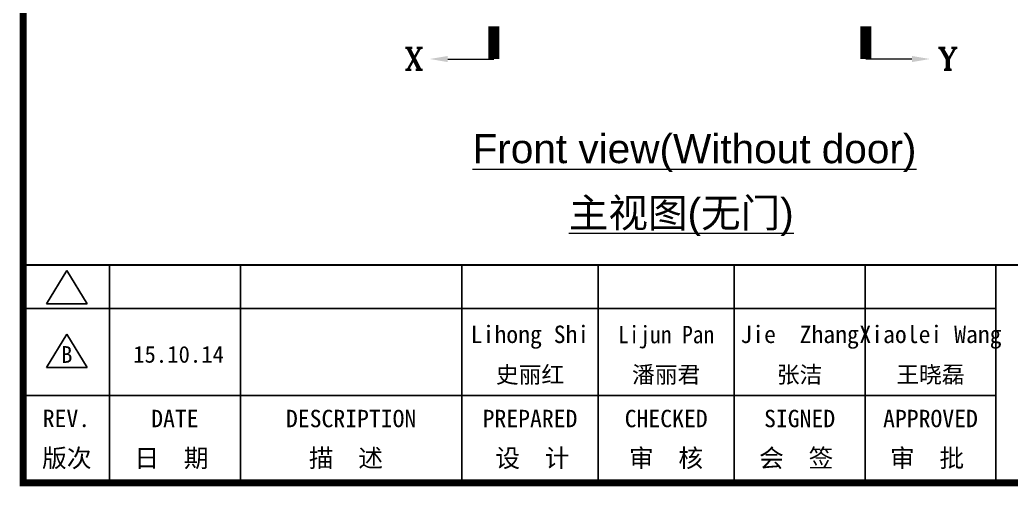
# Model space of a CAD drawing. Extents: x 81444 to 119867, y -54538 to -28747.
# Drawn here: x 86419 to 87785, y -41326 to -40682 of the extents above; entities that cross this region are included whole.
import ezdxf
from ezdxf.enums import TextEntityAlignment as Align

# ---------------------------------------------------------------- set-up
doc = ezdxf.new("R2010")
doc.units = 0
doc.header["$LTSCALE"] = 100
doc.header["$MEASUREMENT"] = 0
for name, color, linetype in [('LOOP', 5, 'Continuous'), ('t', 1, 'Continuous'), ('TEXT', 7, 'Continuous')]:
    doc.layers.add(name, color=color, linetype=linetype)
doc.styles.add('HZ', font='arial.ttf', dxfattribs={"width": 0.7})
doc.styles.add('ROMANT', font='romant.shx')
doc.styles.get("Standard").update_dxf_attribs({"font": ''})
doc.styles.get('Standard').set_extended_font_data('SimSun')

# ---------------------------------------------------------------- blocks, each defined once
blk = doc.blocks.new('图框')
at = {"color": 7}
for p, q in [((0, -2911.6), (1340.2, -2911.6)), ((0, -3031.6), (1340.2, -3031.6))]:
    blk.add_line(p, q, dxfattribs=at)
at = {"color": 7, "const_width": 3}
blk.add_lwpolyline([(4115.6, -2851.6), (0, -2851.6)], dxfattribs=at)
at = {"layer": 't', "color": 7}
for p, q in [((31.9, -2905), (59.9, -2859.1)), ((87.8, -2905), (59.9, -2859.1)), ((31.9, -2905), (87.8, -2905)), ((31.9, -2993), (59.9, -2947.1)), ((87.8, -2993), (59.9, -2947.1)), ((31.9, -2993), (87.8, -2993))]:
    blk.add_line(p, q, dxfattribs=at)
at = {"layer": 't', "color": 7, "const_width": 9.62}
blk.add_lwpolyline([(4115.6, -3151.6), (4115.6, 0), (0, 0), (0, -3151.6)], close=True, dxfattribs=at)
at = {"layer": 't', "color": 7, "const_width": 2.4}
for points in [[(118.8, -2852.8), (118.8, -3151.6)], [(299.1, -2852.8), (299.1, -3151.6)], [(604.4, -2852.8), (604.4, -3156.4)], [(792, -2852.8), (792, -3156.4)], [(979.6, -2852.8), (979.6, -3156.4)], [(1159.9, -2852.8), (1159.9, -3156.4)], [(1340.2, -2852.8), (1340.2, -3156.4)]]:
    blk.add_lwpolyline(points, dxfattribs=at)
at = {"color": 7, "flags": 8}
for tag, p, height in [('DWG.NAME:', (1381.6, -2910.4), 25), ('PROJECTNAME:', (3125.5, -2912.8), 24), ('PROJECTNAME：', (3339.1, -2913.1), 25), ('DWG.NO.:', (3128.2, -3030.4), 24), ('图纸编号', (3315.4, -3052.4), 24), ('FILENO.:', (3128.7, -3106.1), 24), ('文档号', (3317.7, -3124.1), 24)]:
    blk.add_attdef(tag, p, '', height=height, dxfattribs=at)
for tag, p in [('图纸名称:', (1377.8, -2965.9)), ('项目名称：', (3121.6, -2984.3)), ('项目名称：', (3325, -2984.3))]:
    blk.add_attdef(tag, text='', height=25, dxfattribs=at).set_placement(p, align=Align.BOTTOM_LEFT)
for tag, height, p in [('RENLIU', 24, (698.2, -2950.4)), ('SHUFENWANG', 24, (885.8, -2950.4)), ('FANGHOU', 24, (1069.7, -2950.4)), ('DANDANLI', 24, (1250, -2950.4)), ('A', 23, (59.9, -2974.9)), ('设计时间', 23, (213.9, -2974.9)), ('刘仁', 23, (698.2, -3002.2)), ('王姝芬', 23, (885.8, -3002.2)), ('侯方', 23, (1069.7, -3002.2)), ('李丹丹', 23, (1250, -3002.2)), ('#10STATIONONTROLCABINETCOVER', 30, (1777.9, -3017.2)), ('PAGEXOFX', 24, (3953.7, -3039.1)), ('REV.', 24, (59.4, -3063)), ('DATE', 24, (208.9, -3063)), ('DESCRIPTION', 24, (451.7, -3063)), ('PREPARED', 24, (698.2, -3063)), ('CHECKED', 24, (885.8, -3063)), ('SIGNED', 24, (1069.7, -3063)), ('APPROVED', 24, (1250, -3063)), ('图纸名称', 30, (1777.9, -3094.7)), ('第几页共几页', 24, (3953.7, -3114.1))]:
    blk.add_attdef(tag, text='', height=height, dxfattribs=at).set_placement(p, align=Align.MIDDLE)
at = {"color": 7, "width": 0.8, "flags": 8}
blk.add_attdef('HANGZHOUHOLLYSYSAUTOMATIONCO.,LTD.', text='', height=24, dxfattribs=at).set_placement((2770.1, -3045.7), align=Align.MIDDLE)
at = {"layer": 't', "color": 7}
for s, p in [('版次', (59.9, -3117.6)), ('日  期', (204.2, -3117.6)), ('描  述', (444.5, -3117.6)), ('设  计', (701.5, -3117.6)), ('审  核', (885.6, -3117.6)), ('会  签', (1065, -3117.6)), ('审  批', (1245.3, -3117.6))]:
    blk.add_text(s, height=25, dxfattribs=at).set_placement(p, align=Align.MIDDLE_CENTER)

msp = doc.modelspace()

# ---------------------------------------------------------------- linework, layer by layer
at = {"layer": 'LOOP', "color": 5, "lineweight": 0}
for p, q in [((87008.3, -40736.4), (87071.7, -40736.4)), ((87008.3, -40736.4), (87071.7, -40736.4)), ((87647.8, -40736.4), (87584.4, -40736.4)), ((87647.8, -40736.4), (87584.4, -40736.4))]:
    msp.add_line(p, q, dxfattribs=at)
at = {"layer": 'LOOP', "color": 5, "lineweight": 0, "const_width": 15}
for points in [[(87071.7, -40736.4), (87071.7, -40691.3)], [(87071.7, -40736.4), (87071.7, -40691.3)], [(87584.4, -40736.4), (87584.4, -40691.3)], [(87584.4, -40736.4), (87584.4, -40691.3)]]:
    msp.add_lwpolyline(points, dxfattribs=at)
at = {"layer": 'LOOP', "color": 5, "lineweight": 0}
for points in [[(87008.3, -40732.2), (86983.3, -40736.4), (87008.3, -40740.6)], [(87008.3, -40732.2), (86983.3, -40736.4), (87008.3, -40740.6)], [(87647.8, -40732.2), (87672.8, -40736.4), (87647.8, -40740.6)], [(87647.8, -40732.2), (87672.8, -40736.4), (87647.8, -40740.6)]]:
    msp.add_solid(points, dxfattribs=at)

# ---------------------------------------------------------------- block references
at = {"color": 1}
ref = msp.add_blockref('图框', (86423.4, -38168.5), dxfattribs=at)
ref.add_attrib('刘仁', '史丽红', dxfattribs={"color": 7, "height": 23, "flags": 8}).set_placement((87121.6, -41170.7), align=Align.MIDDLE)
ref.add_attrib('王姝芬', '潘丽君', dxfattribs={"color": 7, "height": 23, "flags": 8}).set_placement((87309.2, -41170.7), align=Align.MIDDLE)
ref.add_attrib('侯方', '张洁', dxfattribs={"color": 7, "height": 23, "flags": 8}).set_placement((87493.1, -41170.7), align=Align.MIDDLE)
ref.add_attrib('李丹丹', '王晓磊', dxfattribs={"color": 7, "height": 23, "flags": 8}).set_placement((87673.4, -41170.7), align=Align.MIDDLE)
ref.add_attrib('设计时间', '15.10.14', dxfattribs={"color": 7, "height": 23, "flags": 8}).set_placement((86637.3, -41143.4), align=Align.MIDDLE)
ref.add_attrib('A', 'B', dxfattribs={"color": 7, "height": 23, "flags": 8}).set_placement((86483.3, -41143.4), align=Align.MIDDLE)
ref.add_attrib('REV.', 'REV.', dxfattribs={"color": 7, "height": 24, "flags": 8}).set_placement((86482.8, -41231.6), align=Align.MIDDLE)
ref.add_attrib('DATE', 'DATE', dxfattribs={"color": 7, "height": 24, "flags": 8}).set_placement((86632.3, -41231.6), align=Align.MIDDLE)
ref.add_attrib('DESCRIBE', 'DESCRIPTION', dxfattribs={"color": 7, "height": 24, "flags": 8}).set_placement((86875.1, -41231.6), align=Align.MIDDLE)
ref.add_attrib('PREPARE', 'PREPARED', dxfattribs={"color": 7, "height": 24, "flags": 8}).set_placement((87121.6, -41231.6), align=Align.MIDDLE)
ref.add_attrib('VERIFY', 'CHECKED', dxfattribs={"color": 7, "height": 24, "flags": 8}).set_placement((87309.2, -41231.6), align=Align.MIDDLE)
ref.add_attrib('SIGN', 'SIGNED', dxfattribs={"color": 7, "height": 24, "flags": 8}).set_placement((87493.1, -41231.6), align=Align.MIDDLE)
ref.add_attrib('APPROVER', 'APPROVED', dxfattribs={"color": 7, "height": 24, "flags": 8}).set_placement((87673.4, -41231.6), align=Align.MIDDLE)
ref.add_attrib('RENLIU', 'Lihong Shi', dxfattribs={"color": 7, "height": 24, "flags": 8}).set_placement((87121.6, -41118.9), align=Align.MIDDLE)
ref.add_attrib('SHUFENWANG', 'Lijun Pan', dxfattribs={"color": 7, "height": 24, "width": 0.9, "flags": 8}).set_placement((87309.2, -41118.9), align=Align.MIDDLE)
ref.add_attrib('FANGHOU', 'Jie  Zhang', dxfattribs={"color": 7, "height": 24, "flags": 8}).set_placement((87493.1, -41118.9), align=Align.MIDDLE)
ref.add_attrib('DANDANLI', 'Xiaolei Wang', dxfattribs={"color": 7, "height": 24, "flags": 8}).set_placement((87673.4, -41118.9), align=Align.MIDDLE)

# ---------------------------------------------------------------- texts
at = {"layer": 'TEXT', "color": 5, "lineweight": 0, "style": 'ROMANT'}
for s, p in [('X', (86961.7, -40751.1)), ('X', (86961.7, -40751.1)), ('Y', (87697.3, -40751.1)), ('Y', (87697.3, -40751.1))]:
    msp.add_text(s, height=30, dxfattribs=at).set_placement(p, align=Align.CENTER)
at = {"layer": 'TEXT', "color": 7, "lineweight": 0, "style": 'HZ'}
for s, p in [('%%UFront view(Without door)', (87348.2, -40879.9)), ('%%U主视图(无门)', (87330, -40968.3))]:
    msp.add_text(s, height=40, dxfattribs=at).set_placement(p, align=Align.CENTER)

doc.saveas('drawing.dxf')
